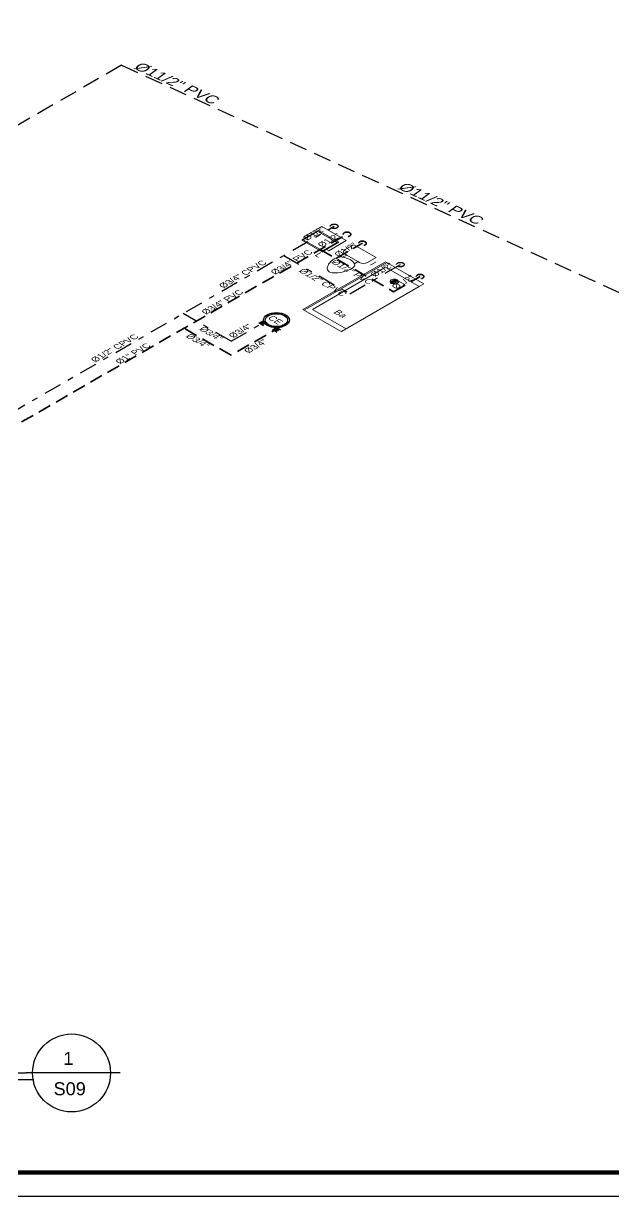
# Model space of a CAD drawing. Header units: feet. Extents: x 1019 to 2236, y -546 to 122.
# Drawn here: x 1069.59 to 1080.21, y -364.7 to -343.59 of the extents above; entities that cross this region are included whole.
import ezdxf
from ezdxf.enums import TextEntityAlignment as Align

# ---------------------------------------------------------------- set-up
doc = ezdxf.new("R2010")
doc.units = ezdxf.units.FT
doc.header["$LTSCALE"] = 0.05
doc.header["$MEASUREMENT"] = 0
for name, pattern in [('CONTINUA', [0]), ('DASHDOT', [25.4, 12.7, -6.35, 0, -6.35]), ('HIDDEN', [9.525, 6.35, -3.175])]:
    doc.linetypes.add(name, pattern=pattern)
for name, color, linetype, lineweight in [('AGUA POTABLE', 5, 'HIDDEN', 35), ('AGUAFRIA', 5, 'HIDDEN', 30), ('I-FURN', 8, 'Continuous', 0), ('P-SANR-FIXT', 8, 'Continuous', 9)]:
    doc.layers.add(name, color=color, linetype=linetype, lineweight=lineweight)
for name, color, linetype in [('AGUA_CALIENTE', 1, 'DASHDOT'), ('MARCO', 1, 'Continuous'), ('TEXXT', 2, 'Continuous')]:
    doc.layers.add(name, color=color, linetype=linetype)
doc.styles.add('DAMIAN', font='arial.ttf', dxfattribs={"height": 0.12})

# ---------------------------------------------------------------- blocks, each defined once
blk = doc.blocks.new('A$C15954AF6')
at = {"layer": 'P-SANR-FIXT'}
for p, q in [((0, 0.813), (1.75, 0.813)), ((0, 0.813), (0.001, 0.001)), ((1.75, 0.787), (0, 0.787)), ((0.102, 0.711), (1.648, 0.711)), ((0.102, 0.711), (0.102, 0)), ((1.648, 0.711), (1.649, 0)), ((1.75, 0.813), (1.75, 0)), ((1.434, 0.387), (1.523, 0.387)), ((1.523, 0.378), (1.434, 0.378)), ((1.434, 0.36), (1.523, 0.36)), ((1.523, 0.351), (1.434, 0.351)), ((1.434, 0.333), (1.523, 0.333)), ((1.523, 0.324), (1.434, 0.324)), ((1.649, 0), (0.001, 0)), ((1.649, 0), (1.75, 0))]:
    blk.add_line(p, q, dxfattribs=at)
for centre, radius, start, end in [((1.478, 0.355), 0.0635, 0.0472, 180.0472), ((1.478, 0.355), 0.0635, 0.0472, 180.0472), ((1.478, 0.355), 0.0635, 180.0472, 0.0472), ((1.478, 0.355), 0.0635, 180.0472, 0.0472), ((1.434, 0.383), 0.00444, 90.0472, 270.0472), ((1.434, 0.355), 0.00444, 90.0472, 270.0472), ((1.523, 0.383), 0.00444, 270.0472, 90.0472), ((1.523, 0.355), 0.00444, 270.0472, 90.0472), ((1.434, 0.328), 0.00444, 90.0472, 270.0472), ((1.523, 0.328), 0.00444, 270.0472, 90.0472)]:
    blk.add_arc(centre, radius, start, end, dxfattribs=at)
blk = doc.blocks.new('bath_sink_6127 - bath_sink_6127-V2-Nivel 1')
at = {"layer": 'I-FURN'}
for p, q in [((0.293, 0.297), (-0.127, 0.297)), ((-0.127, 0.297), (-0.127, -0.29)), ((0.395, 0.244), (-0.005, 0.244)), ((-0.005, 0.244), (-0.005, -0.245)), ((0.025, -0.234), (0.025, 0.233)), ((0.025, 0.233), (0.369, 0.233)), ((0.293, 0.244), (0.293, 0.297)), ((0.369, 0.233), (0.369, -0.234)), ((0.395, -0.245), (0.395, 0.244)), ((0.293, -0.29), (-0.127, -0.29)), ((-0.005, -0.245), (0.395, -0.245)), ((0.369, -0.234), (0.025, -0.234)), ((0.293, -0.29), (0.293, -0.245))]:
    blk.add_line(p, q, dxfattribs=at)
blk = doc.blocks.new('Toilet_-_Tank_-_3D_4840 - 17_ High_ Seat Not Visible-536545-Nivel 1')
at = {"layer": 'P-SANR-FIXT'}
for p, q in [((0.248, 0.489), (-0.248, 0.489)), ((-0.248, 0.489), (-0.248, 0.298)), ((0.248, 0.298), (0.248, 0.489)), ((-0.159, 0.21), (-0.123, 0.21)), ((-0.123, 0.21), (-0.132, 0.127)), ((-0.123, 0.21), (0.123, 0.21)), ((0.132, 0.127), (0.123, 0.21)), ((0.123, 0.21), (0.159, 0.21))]:
    blk.add_line(p, q, dxfattribs=at)
for centre, radius, start, end in [((-0.159, 0.298), 0.0889, 180, 270), ((0.159, 0.298), 0.0889, 270, 360), ((-0.023, 0.008), 0.167, 151.0596, 182.709), ((-0.083, 0.041), 0.0995, 119.8981, 151.0596), ((0, -0.104), 0.266, 90.1019, 119.8981), ((0, -0.104), 0.266, 60.1019, 89.8981), ((0.083, 0.041), 0.0995, 28.9404, 60.1019), ((0.023, 0.008), 0.167, 357.291, 28.9404), ((0.25, 0.021), 0.441, 182.709, 218.5058), ((-0.25, 0.021), 0.441, 321.4942, 357.291), ((0.011, -0.169), 0.136, 218.5058, 265.219), ((-0.011, -0.169), 0.136, 274.781, 321.4942)]:
    blk.add_arc(centre, radius, start, end, dxfattribs=at)

msp = doc.modelspace()

# ---------------------------------------------------------------- hatches: boundary and pattern name
at = {"layer": 'AGUA POTABLE', "ltscale": 0.75, "extrusion": (-1.42664e-14, 0.816497, 0.57735)}
h = msp.add_hatch(color=256, dxfattribs=at)
h.dxf.hatch_style = 1
edge = h.paths.add_edge_path()
edge.add_arc((-1075.414, 202.14), 0.0691, -135, 225)
h = msp.add_hatch(color=256, dxfattribs=at)
h.dxf.hatch_style = 1
edge = h.paths.add_edge_path()
edge.add_arc((-1075.693, 202.419), 0.0691, -135, 225)
h = msp.add_hatch(color=256, dxfattribs=at)
h.dxf.hatch_style = 1
edge = h.paths.add_edge_path()
edge.add_arc((-1076.729, 203.456), 0.0691, -135, 225)
at = {"layer": 'AGUA_CALIENTE', "ltscale": 0.5, "extrusion": (-1.42664e-14, 0.816497, 0.57735)}
h = msp.add_hatch(color=256, dxfattribs=at)
h.dxf.hatch_style = 1
edge = h.paths.add_edge_path()
edge.add_arc((-1075.184, 201.891), 0.0691, -135, 225)
h = msp.add_hatch(color=256, dxfattribs=at)
h.dxf.hatch_style = 1
edge = h.paths.add_edge_path()
edge.add_arc((-1076.375, 203.082), 0.0691, -135, 225)
at = {"layer": 'TEXXT', "extrusion": (-1.42664e-14, 0.816497, 0.57735)}
h = msp.add_hatch(color=256, dxfattribs=at)
h.dxf.hatch_style = 1
h.paths.add_polyline_path([(-1073.855, 204.9), (-1073.901, 204.9), (-1073.901, 204.945, -0.198912), (-1073.868, 204.932, -0.198912)])
h = msp.add_hatch(color=256, dxfattribs=at)
h.dxf.hatch_style = 1
h.paths.add_polyline_path([(-1073.901, 204.9), (-1073.901, 204.854, -0.198912), (-1073.933, 204.867, -0.198912), (-1073.946, 204.9)])
h = msp.add_hatch(color=256, dxfattribs=at)
h.dxf.hatch_style = 1
h.paths.add_polyline_path([(-1074.094, 205.109), (-1074.14, 205.109), (-1074.14, 205.155, -0.198912), (-1074.108, 205.141, -0.198912)])
h = msp.add_hatch(color=256, dxfattribs=at)
h.dxf.hatch_style = 1
h.paths.add_polyline_path([(-1074.14, 205.109), (-1074.14, 205.064, -0.198912), (-1074.172, 205.077, -0.198912), (-1074.185, 205.109)])

# ---------------------------------------------------------------- linework, layer by layer
at = {"layer": 'AGUA POTABLE', "ltscale": 0.75, "extrusion": (0, 0.816497, 0.57735)}
for p, q in [((1068.014, -351.654, 7.969), (1075.427, -347.374, 1.915)), ((1075.216, -347.821, 2.549), (1075.693, -347.546, 2.159)), ((1074.934, -347.659, 2.318), (1076.253, -348.42, 3.395)), ((1076.253, -348.42, 3.395), (1076.729, -348.145, 3.006)), ((1074.267, -349.019, 4.243), (1073.328, -349.561, 5.009)), ((1073.328, -349.561, 5.009), (1072.483, -349.074, 4.319))]:
    msp.add_line(p, q, dxfattribs=at)
for centre in [(-1075.414, 202.14, -282.524), (-1075.693, 202.419, -282.524), (-1076.729, 203.456, -282.524)]:
    msp.add_circle(centre, 0.0691, dxfattribs=at)
at = {"layer": 'AGUA_CALIENTE', "ltscale": 0.5, "extrusion": (0, 0.816497, 0.57735)}
for p, q in [((1068.072, -351.347, 7.535), (1075.184, -347.241, 1.728)), ((1074.275, -347.766, 2.47), (1075.466, -348.454, 3.442)), ((1075.466, -348.454, 3.442), (1076.39, -347.92, 2.688)), ((1073.329, -349.308, 4.651), (1072.466, -348.81, 3.947)), ((1073.329, -349.308, 4.651), (1073.948, -348.951, 4.146))]:
    msp.add_line(p, q, dxfattribs=at)
for centre in [(-1075.184, 201.891, -282.524), (-1076.375, 203.082, -282.524)]:
    msp.add_circle(centre, 0.0691, dxfattribs=at)
at = {"layer": 'AGUAFRIA', "extrusion": (0, 0.816497, 0.57735)}
for q in [(1055.856, -353.294, 10.287), (1083.639, -349.954, 5.565)]:
    msp.add_line((1071.358, -344.343, -2.37), q, dxfattribs=at)
at = {"layer": 'AGUAFRIA', "color": 3, "linetype": 'CONTINUA', "extrusion": (0, 0.816497, 0.57735)}
for radius in [0.233, 0.201]:
    msp.add_circle((-1074.144, 204.813, -282.524), radius, dxfattribs=at)
at = {"layer": 'MARCO'}
msp.add_lwpolyline([(1054.272, -322.696), (1118.772, -322.696), (1118.772, -364.696), (1054.272, -364.696)], close=True, dxfattribs=at)
at = {"layer": 'MARCO', "const_width": 0.075}
msp.add_lwpolyline([(1111.6, -323.13), (1054.706, -323.13), (1054.706, -364.262), (1111.6, -364.262)], close=True, dxfattribs=at)
at = {"layer": 'TEXXT', "extrusion": (0, 0.816497, 0.57735)}
for p, q in [((1073.831, -348.974, 4.179), (1073.913, -349.023, 4.247)), ((1073.946, -348.978, 4.185), (1073.855, -348.978, 4.185)), ((1073.895, -348.937, 4.127), (1073.977, -348.985, 4.195)), ((1073.901, -348.952, 4.148), (1073.901, -349.005, 4.222)), ((1074.134, -349.058, 4.298), (1074.216, -349.106, 4.366)), ((1074.07, -349.095, 4.35), (1074.152, -349.144, 4.418)), ((1074.185, -349.099, 4.356), (1074.094, -349.099, 4.356)), ((1074.14, -349.073, 4.319), (1074.14, -349.126, 4.393))]:
    msp.add_line(p, q, dxfattribs=at)
at = {"layer": 'TEXXT', "color": 4}
for p in [(1057.273, -362.472), (1071.335, -362.472)]:
    msp.add_line(p, (1069.641, -362.472), dxfattribs=at)
at = {"layer": 'TEXXT', "color": 3}
msp.add_line((1057.273, -362.592), (1069.778, -362.592), dxfattribs=at)
at = {"layer": 'TEXXT', "extrusion": (0, 0.816497, 0.57735)}
for centre in [(-1073.901, 204.9, -282.524), (-1074.14, 205.109, -282.524)]:
    msp.add_circle(centre, 0.0455, dxfattribs=at)
at = {"layer": 'TEXXT', "color": 4}
msp.add_circle((1070.458, -362.472), 0.701, dxfattribs=at)

# ---------------------------------------------------------------- block references
at = {"extrusion": (0, 0.816497, 0.57735), "xscale": 1.200000000000001, "yscale": 1.200000000000001, "zscale": 1.200000000000001, "rotation": 225}
msp.add_blockref('A$C15954AF6', (-1075.312, 205.169, -282.524), dxfattribs=at)
at = {"layer": 'I-FURN', "extrusion": (-9.38133e-16, 0.816497, 0.57735), "xscale": 1.065337346494272, "yscale": 1.065337346494272, "zscale": 1.065337346494272, "rotation": 45.04719469212944}
msp.add_blockref('bath_sink_6127 - bath_sink_6127-V2-Nivel 1', (-1075.082, 202.205, -282.524), dxfattribs=at)
at = {"layer": 'P-SANR-FIXT', "extrusion": (-9.38133e-16, 0.816497, 0.57735), "xscale": 1.145881346389999, "yscale": 1.145881346389999, "zscale": 1.145881346389999, "rotation": 135.0471946921315}
msp.add_blockref('Toilet_-_Tank_-_3D_4840 - 17_ High_ Seat Not Visible-536545-Nivel 1', (-1075.34, 203.059, -282.524), dxfattribs=at)

# ---------------------------------------------------------------- texts
at = {"layer": 'TEXXT', "style": 'DAMIAN'}
for s, height, p in [('1', 0.233, (1070.401, -362.327)), ('S09', 0.2333, (1070.425, -362.873))]:
    msp.add_text(s, height=height, dxfattribs=at).set_placement(p, align=Align.CENTER)
at = {"layer": 'TEXXT', "extrusion": (0, 0.816497, 0.57735), "char_height": 0.24336, "width": 5.88931, "attachment_point": 3, "text_direction": (0.784159, -0.35828, 0.506685), "style": 'DAMIAN'}
for insert in [(1073.154, -344.944, -1.521), (1077.909, -347.107, 1.538)]:
    msp.add_mtext('\\A1;{\\fArial|b0|i0|c238|p34;%%C}11/2{\\fArial|b0|i0|c238|p34;"} PVC', dxfattribs=dict(at, insert=insert))
at = {"layer": 'TEXXT', "extrusion": (-1.42785e-14, 0.816497, 0.57735), "char_height": 0.144, "width": 3.4848, "style": 'DAMIAN'}
for s, insert, attachment_point, text_direction in [('\\A1;{\\fArial|b0|i0|c238|p34;%%C}1/2{\\fArial|b0|i0|c238|p34;"}  ', (1074.596, -347.442, 2.011), 1, (0.707107, 0.408248, -0.57735)), ('\\A1;{\\fArial|b0|i0|c238|p34;%%C}1/2{\\fArial|b0|i0|c238|p34;"}  ', (1074.866, -347.564, 2.184), 1, (0.707107, 0.408248, -0.57735)), ('\\A1;{\\fArial|b0|i0|c238|p34;%%C}1/2{\\fArial|b0|i0|c238|p34;"}  ', (1075.166, -347.735, 2.427), 1, (0.707107, 0.408248, -0.57735)), ('\\A1;{\\fArial|b0|i0|c238|p34;%%C}3/4{\\fArial|b0|i0|c238|p34;"} PVC', (1074.711, -347.655, 2.313), 3, (0.707107, 0.408248, -0.57735)), (' L', (1074.9, -347.807, 2.528), 9, (0.707107, -0.408248, 0.57735)), ('\\A1;{\\fArial|b0|i0|c238|p34;%%C}3/4{\\fArial|b0|i0|c238|p34;"} CPVC', (1073.884, -347.843, 2.579), 3, (0.707107, 0.408248, -0.57735)), ('\\A1;{\\fArial|b0|i0|c238|p34;%%C}1/2{\\fArial|b0|i0|c238|p34;"} PVC', (1075.907, -348.231, 3.128), 3, (0.707107, -0.408248, 0.57735)), (' I', (1075.856, -347.951, 2.732), 9, (0.707107, -0.408248, 0.57735)), ('\\A1;{\\fArial|b0|i0|c238|p34;%%C}1/2{\\fArial|b0|i0|c238|p34;"}  ', (1075.815, -348.097, 2.939), 1, (0.707107, 0.408248, -0.57735)), ('\\A1;{\\fArial|b0|i0|c238|p34;%%C}1/2{\\fArial|b0|i0|c238|p34;"} CPVC', (1075.43, -348.449, 3.437), 3, (0.707107, -0.408248, 0.57735)), ('\\A1;{\\fArial|b0|i0|c238|p34;%%C}1/2{\\fArial|b0|i0|c238|p34;"}  ', (1076.198, -348.318, 3.251), 1, (0.707107, 0.408248, -0.57735)), ('\\A1;{\\fArial|b0|i0|c238|p34;%%C}3/4{\\fArial|b0|i0|c238|p34;"} PVC', (1073.466, -348.373, 3.329), 3, (0.707107, 0.408248, -0.57735)), (' Ba', (1075.333, -348.895, 4.067), 9, (0.707107, -0.408248, 0.57735)), ('\\A1;{\\fArial|b0|i0|c238|p34;%%C}3/4{\\fArial|b0|i0|c238|p34;"}  ', (1073.201, -349.245, 4.561), 3, (0.707107, -0.408248, 0.57735)), ('\\A1;{\\fArial|b0|i0|c238|p34;%%C}3/4{\\fArial|b0|i0|c238|p34;"}  ', (1073.265, -349.197, 4.494), 1, (0.707107, 0.408248, -0.57735)), ('CE', (1074.277, -348.954, 4.151), 3, (0.707107, -0.408248, 0.57735)), ('\\A1;{\\fArial|b0|i0|c238|p34;%%C}1/2{\\fArial|b0|i0|c238|p34;"} CPVC', (1071.578, -349.174, 4.462), 3, (0.707107, 0.408248, -0.57735)), ('\\A1;{\\fArial|b0|i0|c238|p34;%%C}3/4{\\fArial|b0|i0|c238|p34;"}  ', (1072.962, -349.373, 4.743), 3, (0.707107, -0.408248, 0.57735)), ('\\A1;{\\fArial|b0|i0|c238|p34;%%C}3/4{\\fArial|b0|i0|c238|p34;"}  ', (1073.541, -349.471, 4.881), 1, (0.707107, 0.408248, -0.57735)), ('\\A1;{\\fArial|b0|i0|c238|p34;%%C}1{\\fArial|b0|i0|c238|p34;"} PVC', (1071.8, -349.335, 4.689), 3, (0.707107, 0.408248, -0.57735))]:
    msp.add_mtext(s, dxfattribs=dict(at, insert=insert, attachment_point=attachment_point, text_direction=text_direction))

doc.saveas('drawing.dxf')
